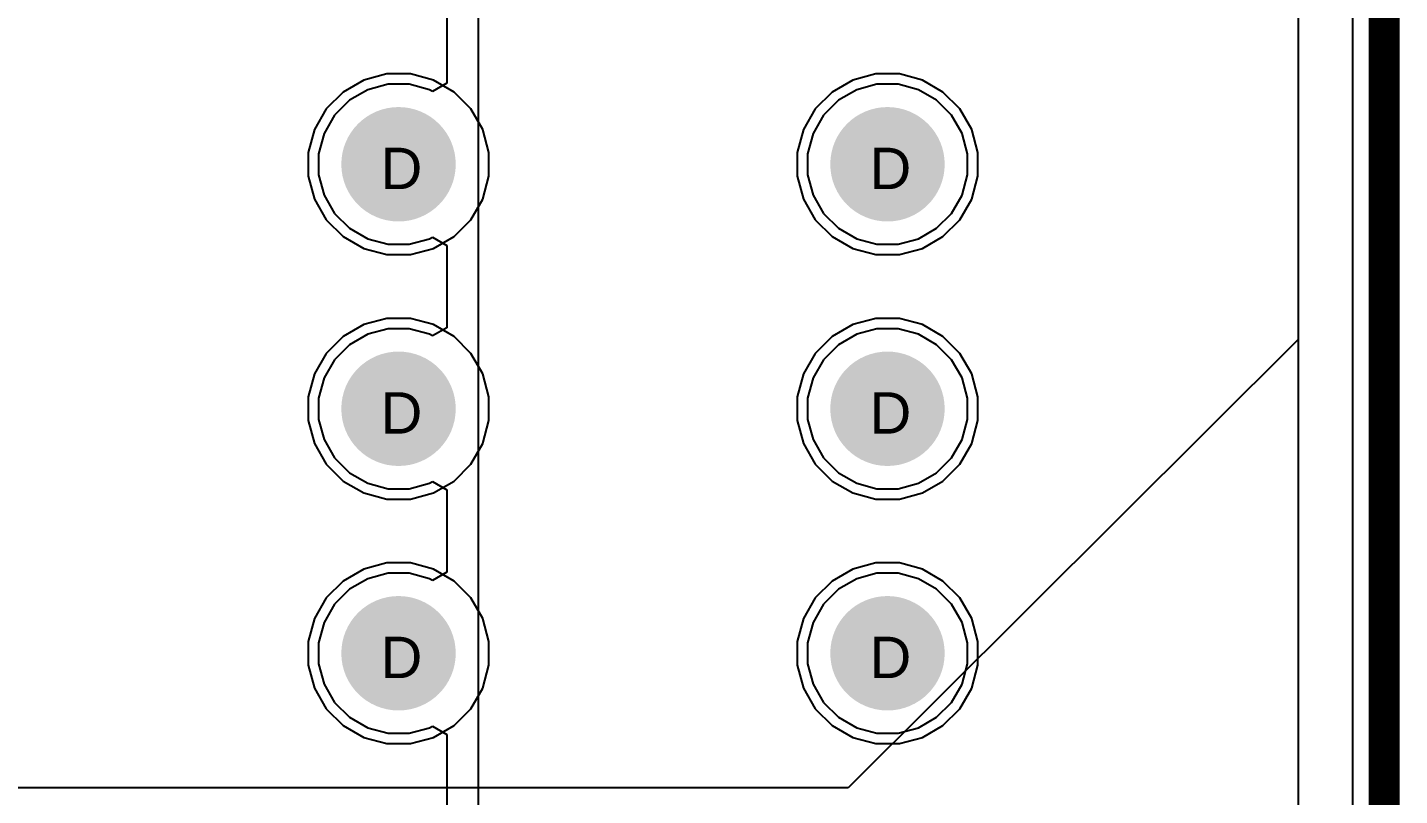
# Model space of a CAD drawing. Header units: inches. Extents: x 0 to 5379, y 0 to 5429.
# Drawn here: x 333.35 to 350.19, y 137.29 to 146.72 of the extents above; entities that cross this region are included whole.
import ezdxf

# ---------------------------------------------------------------- set-up
doc = ezdxf.new("R2010")
doc.units = ezdxf.units.IN
for name, color, linetype in [('Board Outline', 216, 'Continuous'), ('Bottom Layer', 5, 'Continuous'), ('Bottom Solder', 6, 'Continuous'), ('Drill Drawing', 1, 'Continuous'), ('GND01', 16, 'Continuous'), ('GND02', 76, 'Continuous'), ('PWR', 156, 'Continuous'), ('SIG 01', 90, 'Continuous'), ('Top Layer', 1, 'Continuous'), ('Top Solder', 216, 'Continuous'), ('Via Holes', 16, 'Continuous')]:
    doc.layers.add(name, color=color, linetype=linetype)
doc.styles.add('Arial', font='', dxfattribs={"height": 0.2})
doc.styles.get('Arial').set_extended_font_data('Arial')

msp = doc.modelspace()

# ---------------------------------------------------------------- hatches: boundary and pattern name
at = {"layer": 'Bottom Layer'}
h = msp.add_hatch(color=5, dxfattribs=at)
edge = h.paths.add_edge_path()
edge.add_arc((337.907, 145.04), 0.6, 0, 360)
h = msp.add_hatch(color=5, dxfattribs=at)
edge = h.paths.add_edge_path()
edge.add_arc((343.907, 145.04), 0.6, 0, 360)
h = msp.add_hatch(color=5, dxfattribs=at)
edge = h.paths.add_edge_path()
edge.add_arc((337.907, 142.04), 0.6, 0, 360)
h = msp.add_hatch(color=5, dxfattribs=at)
edge = h.paths.add_edge_path()
edge.add_arc((343.907, 142.04), 0.6, 0, 360)
h = msp.add_hatch(color=5, dxfattribs=at)
edge = h.paths.add_edge_path()
edge.add_arc((337.907, 139.04), 0.6, 0, 360)
h = msp.add_hatch(color=5, dxfattribs=at)
edge = h.paths.add_edge_path()
edge.add_arc((343.907, 139.04), 0.6, 0, 360)
at = {"layer": 'Bottom Solder'}
h = msp.add_hatch(color=6, dxfattribs=at)
edge = h.paths.add_edge_path()
edge.add_arc((337.907, 145.04), 0.702, 0, 360)
h = msp.add_hatch(color=6, dxfattribs=at)
edge = h.paths.add_edge_path()
edge.add_arc((343.907, 145.04), 0.702, 0, 360)
h = msp.add_hatch(color=6, dxfattribs=at)
edge = h.paths.add_edge_path()
edge.add_arc((337.907, 142.04), 0.702, 0, 360)
h = msp.add_hatch(color=6, dxfattribs=at)
edge = h.paths.add_edge_path()
edge.add_arc((343.907, 142.04), 0.702, 0, 360)
h = msp.add_hatch(color=6, dxfattribs=at)
edge = h.paths.add_edge_path()
edge.add_arc((337.907, 139.04), 0.702, 0, 360)
h = msp.add_hatch(color=6, dxfattribs=at)
edge = h.paths.add_edge_path()
edge.add_arc((343.907, 139.04), 0.702, 0, 360)
at = {"layer": 'GND01'}
h = msp.add_hatch(color=16, dxfattribs=at)
edge = h.paths.add_edge_path()
edge.add_arc((337.907, 145.04), 0.6, 0, 360)
h = msp.add_hatch(color=16, dxfattribs=at)
edge = h.paths.add_edge_path()
edge.add_arc((343.907, 145.04), 0.6, 0, 360)
h = msp.add_hatch(color=16, dxfattribs=at)
edge = h.paths.add_edge_path()
edge.add_arc((337.907, 142.04), 0.6, 0, 360)
h = msp.add_hatch(color=16, dxfattribs=at)
edge = h.paths.add_edge_path()
edge.add_arc((343.907, 142.04), 0.6, 0, 360)
h = msp.add_hatch(color=16, dxfattribs=at)
edge = h.paths.add_edge_path()
edge.add_arc((337.907, 139.04), 0.6, 0, 360)
h = msp.add_hatch(color=16, dxfattribs=at)
edge = h.paths.add_edge_path()
edge.add_arc((343.907, 139.04), 0.6, 0, 360)
at = {"layer": 'GND02'}
h = msp.add_hatch(color=76, dxfattribs=at)
edge = h.paths.add_edge_path()
edge.add_arc((337.907, 145.04), 0.6, 0, 360)
h = msp.add_hatch(color=76, dxfattribs=at)
edge = h.paths.add_edge_path()
edge.add_arc((343.907, 145.04), 0.6, 0, 360)
h = msp.add_hatch(color=76, dxfattribs=at)
edge = h.paths.add_edge_path()
edge.add_arc((337.907, 142.04), 0.6, 0, 360)
h = msp.add_hatch(color=76, dxfattribs=at)
edge = h.paths.add_edge_path()
edge.add_arc((343.907, 142.04), 0.6, 0, 360)
h = msp.add_hatch(color=76, dxfattribs=at)
edge = h.paths.add_edge_path()
edge.add_arc((337.907, 139.04), 0.6, 0, 360)
h = msp.add_hatch(color=76, dxfattribs=at)
edge = h.paths.add_edge_path()
edge.add_arc((343.907, 139.04), 0.6, 0, 360)
at = {"layer": 'PWR'}
h = msp.add_hatch(color=156, dxfattribs=at)
edge = h.paths.add_edge_path()
edge.add_arc((337.907, 145.04), 0.6, 0, 360)
h = msp.add_hatch(color=156, dxfattribs=at)
edge = h.paths.add_edge_path()
edge.add_arc((343.907, 145.04), 0.6, 0, 360)
h = msp.add_hatch(color=156, dxfattribs=at)
edge = h.paths.add_edge_path()
edge.add_arc((337.907, 142.04), 0.6, 0, 360)
h = msp.add_hatch(color=156, dxfattribs=at)
edge = h.paths.add_edge_path()
edge.add_arc((343.907, 142.04), 0.6, 0, 360)
h = msp.add_hatch(color=156, dxfattribs=at)
edge = h.paths.add_edge_path()
edge.add_arc((337.907, 139.04), 0.6, 0, 360)
h = msp.add_hatch(color=156, dxfattribs=at)
edge = h.paths.add_edge_path()
edge.add_arc((343.907, 139.04), 0.6, 0, 360)
at = {"layer": 'SIG 01'}
h = msp.add_hatch(color=90, dxfattribs=at)
edge = h.paths.add_edge_path()
edge.add_arc((337.907, 145.04), 0.6, 0, 360)
h = msp.add_hatch(color=90, dxfattribs=at)
edge = h.paths.add_edge_path()
edge.add_arc((343.907, 145.04), 0.6, 0, 360)
h = msp.add_hatch(color=90, dxfattribs=at)
edge = h.paths.add_edge_path()
edge.add_arc((337.907, 142.04), 0.6, 0, 360)
h = msp.add_hatch(color=90, dxfattribs=at)
edge = h.paths.add_edge_path()
edge.add_arc((343.907, 142.04), 0.6, 0, 360)
h = msp.add_hatch(color=90, dxfattribs=at)
edge = h.paths.add_edge_path()
edge.add_arc((337.907, 139.04), 0.6, 0, 360)
h = msp.add_hatch(color=90, dxfattribs=at)
edge = h.paths.add_edge_path()
edge.add_arc((343.907, 139.04), 0.6, 0, 360)
at = {"layer": 'Top Layer'}
h = msp.add_hatch(color=1, dxfattribs=at)
edge = h.paths.add_edge_path()
edge.add_arc((337.907, 145.04), 0.6, 0, 360)
h = msp.add_hatch(color=1, dxfattribs=at)
edge = h.paths.add_edge_path()
edge.add_arc((343.907, 145.04), 0.6, 0, 360)
h = msp.add_hatch(color=1, dxfattribs=at)
edge = h.paths.add_edge_path()
edge.add_arc((337.907, 142.04), 0.6, 0, 360)
h = msp.add_hatch(color=1, dxfattribs=at)
edge = h.paths.add_edge_path()
edge.add_arc((343.907, 142.04), 0.6, 0, 360)
h = msp.add_hatch(color=1, dxfattribs=at)
edge = h.paths.add_edge_path()
edge.add_arc((337.907, 139.04), 0.6, 0, 360)
h = msp.add_hatch(color=1, dxfattribs=at)
edge = h.paths.add_edge_path()
edge.add_arc((343.907, 139.04), 0.6, 0, 360)
at = {"layer": 'Top Solder'}
h = msp.add_hatch(color=216, dxfattribs=at)
edge = h.paths.add_edge_path()
edge.add_arc((337.907, 145.04), 0.702, 0, 360)
h = msp.add_hatch(color=216, dxfattribs=at)
edge = h.paths.add_edge_path()
edge.add_arc((343.907, 145.04), 0.702, 0, 360)
h = msp.add_hatch(color=216, dxfattribs=at)
edge = h.paths.add_edge_path()
edge.add_arc((337.907, 142.04), 0.702, 0, 360)
h = msp.add_hatch(color=216, dxfattribs=at)
edge = h.paths.add_edge_path()
edge.add_arc((343.907, 142.04), 0.702, 0, 360)
h = msp.add_hatch(color=216, dxfattribs=at)
edge = h.paths.add_edge_path()
edge.add_arc((337.907, 139.04), 0.702, 0, 360)
h = msp.add_hatch(color=216, dxfattribs=at)
edge = h.paths.add_edge_path()
edge.add_arc((343.907, 139.04), 0.702, 0, 360)
at = {"layer": 'Via Holes'}
h = msp.add_hatch(color=7, dxfattribs=at)
edge = h.paths.add_edge_path()
edge.add_arc((337.907, 145.04), 0.35, 0, 360)
h = msp.add_hatch(color=7, dxfattribs=at)
edge = h.paths.add_edge_path()
edge.add_arc((343.907, 145.04), 0.35, 0, 360)
h = msp.add_hatch(color=7, dxfattribs=at)
edge = h.paths.add_edge_path()
edge.add_arc((337.907, 142.04), 0.35, 0, 360)
h = msp.add_hatch(color=7, dxfattribs=at)
edge = h.paths.add_edge_path()
edge.add_arc((343.907, 142.04), 0.35, 0, 360)
h = msp.add_hatch(color=7, dxfattribs=at)
edge = h.paths.add_edge_path()
edge.add_arc((337.907, 139.04), 0.35, 0, 360)
h = msp.add_hatch(color=7, dxfattribs=at)
edge = h.paths.add_edge_path()
edge.add_arc((343.907, 139.04), 0.35, 0, 360)

# ---------------------------------------------------------------- linework, layer by layer
at = {"layer": 'Board Outline'}
msp.add_lwpolyline([(350, 0, 0.381, 0.381, 0), (350, 220, 0.381, 0.381, 0)], format="xyseb", dxfattribs=at)
at = {"layer": 'Bottom Layer'}
msp.add_line((348.945, 208.562), (348.945, 111.91), dxfattribs=at)
at = {"layer": 'GND01'}
for p, q in [((349.612, 219.612), (349.612, 0.388)), ((337.762, 146.148), (337.48, 146.072)), ((338.053, 146.148), (337.762, 146.148)), ((338.335, 146.072), (338.053, 146.148)), ((343.762, 146.148), (343.48, 146.072)), ((344.053, 146.148), (343.762, 146.148)), ((344.335, 146.072), (344.053, 146.148)), ((337.48, 146.072), (337.227, 145.926)), ((338.588, 145.926), (338.335, 146.072)), ((343.48, 146.072), (343.227, 145.926)), ((344.588, 145.926), (344.335, 146.072)), ((337.227, 145.926), (337.021, 145.72)), ((338.794, 145.72), (338.588, 145.926)), ((343.227, 145.926), (343.021, 145.72)), ((344.794, 145.72), (344.588, 145.926)), ((337.021, 145.72), (336.875, 145.467)), ((338.94, 145.467), (338.794, 145.72)), ((343.021, 145.72), (342.875, 145.467)), ((344.94, 145.467), (344.794, 145.72)), ((336.875, 145.467), (336.799, 145.185)), ((339.015, 145.185), (338.94, 145.467)), ((342.875, 145.467), (342.799, 145.185)), ((345.015, 145.185), (344.94, 145.467)), ((336.799, 145.185), (336.799, 144.894)), ((339.015, 144.894), (339.015, 145.185)), ((342.799, 145.185), (342.799, 144.894)), ((345.015, 144.894), (345.015, 145.185)), ((336.799, 144.894), (336.875, 144.612)), ((338.94, 144.612), (339.015, 144.894)), ((342.799, 144.894), (342.875, 144.612)), ((344.94, 144.612), (345.015, 144.894)), ((336.875, 144.612), (337.021, 144.359)), ((338.794, 144.359), (338.94, 144.612)), ((342.875, 144.612), (343.021, 144.359)), ((344.794, 144.359), (344.94, 144.612)), ((337.021, 144.359), (337.227, 144.153)), ((338.588, 144.153), (338.794, 144.359)), ((343.021, 144.359), (343.227, 144.153)), ((344.588, 144.153), (344.794, 144.359)), ((337.227, 144.153), (337.48, 144.007)), ((338.335, 144.007), (338.588, 144.153)), ((343.227, 144.153), (343.48, 144.007)), ((344.335, 144.007), (344.588, 144.153)), ((337.48, 144.007), (337.762, 143.932)), ((338.053, 143.932), (338.335, 144.007)), ((343.48, 144.007), (343.762, 143.932)), ((344.053, 143.932), (344.335, 144.007)), ((337.762, 143.932), (338.053, 143.932)), ((343.762, 143.932), (344.053, 143.932)), ((337.762, 143.148), (337.48, 143.072)), ((338.053, 143.148), (337.762, 143.148)), ((338.335, 143.072), (338.053, 143.148)), ((343.762, 143.148), (343.48, 143.072)), ((344.053, 143.148), (343.762, 143.148)), ((344.335, 143.072), (344.053, 143.148)), ((337.48, 143.072), (337.227, 142.926)), ((338.588, 142.926), (338.335, 143.072)), ((343.48, 143.072), (343.227, 142.926)), ((344.588, 142.926), (344.335, 143.072)), ((337.227, 142.926), (337.021, 142.72)), ((338.794, 142.72), (338.588, 142.926)), ((343.227, 142.926), (343.021, 142.72)), ((344.794, 142.72), (344.588, 142.926)), ((337.021, 142.72), (336.875, 142.467)), ((338.94, 142.467), (338.794, 142.72)), ((343.021, 142.72), (342.875, 142.467)), ((344.94, 142.467), (344.794, 142.72)), ((336.875, 142.467), (336.799, 142.185)), ((339.015, 142.185), (338.94, 142.467)), ((342.875, 142.467), (342.799, 142.185)), ((345.015, 142.185), (344.94, 142.467)), ((336.799, 142.185), (336.799, 141.894)), ((339.015, 141.894), (339.015, 142.185)), ((342.799, 142.185), (342.799, 141.894)), ((345.015, 141.894), (345.015, 142.185)), ((336.799, 141.894), (336.875, 141.612)), ((338.94, 141.612), (339.015, 141.894)), ((342.799, 141.894), (342.875, 141.612)), ((344.94, 141.612), (345.015, 141.894)), ((336.875, 141.612), (337.021, 141.359)), ((338.794, 141.359), (338.94, 141.612)), ((342.875, 141.612), (343.021, 141.359)), ((344.794, 141.359), (344.94, 141.612)), ((337.021, 141.359), (337.227, 141.153)), ((338.588, 141.153), (338.794, 141.359)), ((343.021, 141.359), (343.227, 141.153)), ((344.588, 141.153), (344.794, 141.359)), ((337.227, 141.153), (337.48, 141.007)), ((338.335, 141.007), (338.588, 141.153)), ((343.227, 141.153), (343.48, 141.007)), ((344.335, 141.007), (344.588, 141.153)), ((337.48, 141.007), (337.762, 140.932)), ((337.762, 140.932), (338.053, 140.932)), ((338.053, 140.932), (338.335, 141.007)), ((343.48, 141.007), (343.762, 140.932)), ((343.762, 140.932), (344.053, 140.932)), ((344.053, 140.932), (344.335, 141.007)), ((337.762, 140.148), (337.48, 140.072)), ((338.053, 140.148), (337.762, 140.148)), ((338.335, 140.072), (338.053, 140.148)), ((343.762, 140.148), (343.48, 140.072)), ((344.053, 140.148), (343.762, 140.148)), ((344.335, 140.072), (344.053, 140.148)), ((337.227, 139.926), (337.021, 139.72)), ((337.48, 140.072), (337.227, 139.926)), ((338.588, 139.926), (338.335, 140.072)), ((338.794, 139.72), (338.588, 139.926)), ((343.227, 139.926), (343.021, 139.72)), ((343.48, 140.072), (343.227, 139.926)), ((344.588, 139.926), (344.335, 140.072)), ((344.794, 139.72), (344.588, 139.926)), ((337.021, 139.72), (336.875, 139.467)), ((338.94, 139.467), (338.794, 139.72)), ((343.021, 139.72), (342.875, 139.467)), ((344.94, 139.467), (344.794, 139.72)), ((336.875, 139.467), (336.799, 139.185)), ((339.015, 139.185), (338.94, 139.467)), ((342.875, 139.467), (342.799, 139.185)), ((345.015, 139.185), (344.94, 139.467)), ((336.799, 139.185), (336.799, 138.894)), ((339.015, 138.894), (339.015, 139.185)), ((342.799, 139.185), (342.799, 138.894)), ((345.015, 138.894), (345.015, 139.185)), ((336.799, 138.894), (336.875, 138.612)), ((338.94, 138.612), (339.015, 138.894)), ((342.799, 138.894), (342.875, 138.612)), ((344.94, 138.612), (345.015, 138.894)), ((336.875, 138.612), (337.021, 138.359)), ((338.794, 138.359), (338.94, 138.612)), ((342.875, 138.612), (343.021, 138.359)), ((344.794, 138.359), (344.94, 138.612)), ((337.021, 138.359), (337.227, 138.153)), ((338.588, 138.153), (338.794, 138.359)), ((343.021, 138.359), (343.227, 138.153)), ((344.588, 138.153), (344.794, 138.359)), ((337.227, 138.153), (337.48, 138.007)), ((338.335, 138.007), (338.588, 138.153)), ((343.227, 138.153), (343.48, 138.007)), ((344.335, 138.007), (344.588, 138.153)), ((337.48, 138.007), (337.762, 137.932)), ((337.762, 137.932), (338.053, 137.932)), ((338.053, 137.932), (338.335, 138.007)), ((343.48, 138.007), (343.762, 137.932)), ((343.762, 137.932), (344.053, 137.932)), ((344.053, 137.932), (344.335, 138.007))]:
    msp.add_line(p, q, dxfattribs=at)
at = {"layer": 'GND02'}
for p, q in [((349.612, 219.612), (349.612, 0.388)), ((337.762, 146.148), (337.48, 146.072)), ((338.053, 146.148), (337.762, 146.148)), ((338.335, 146.072), (338.053, 146.148)), ((343.762, 146.148), (343.48, 146.072)), ((344.053, 146.148), (343.762, 146.148)), ((344.335, 146.072), (344.053, 146.148)), ((337.48, 146.072), (337.227, 145.926)), ((338.588, 145.926), (338.335, 146.072)), ((343.48, 146.072), (343.227, 145.926)), ((344.588, 145.926), (344.335, 146.072)), ((337.227, 145.926), (337.021, 145.72)), ((338.794, 145.72), (338.588, 145.926)), ((343.227, 145.926), (343.021, 145.72)), ((344.794, 145.72), (344.588, 145.926)), ((337.021, 145.72), (336.875, 145.467)), ((338.94, 145.467), (338.794, 145.72)), ((343.021, 145.72), (342.875, 145.467)), ((344.94, 145.467), (344.794, 145.72)), ((336.875, 145.467), (336.799, 145.185)), ((339.015, 145.185), (338.94, 145.467)), ((342.875, 145.467), (342.799, 145.185)), ((345.015, 145.185), (344.94, 145.467)), ((336.799, 145.185), (336.799, 144.894)), ((339.015, 144.894), (339.015, 145.185)), ((342.799, 145.185), (342.799, 144.894)), ((345.015, 144.894), (345.015, 145.185)), ((336.799, 144.894), (336.875, 144.612)), ((338.94, 144.612), (339.015, 144.894)), ((342.799, 144.894), (342.875, 144.612)), ((344.94, 144.612), (345.015, 144.894)), ((336.875, 144.612), (337.021, 144.359)), ((338.794, 144.359), (338.94, 144.612)), ((342.875, 144.612), (343.021, 144.359)), ((344.794, 144.359), (344.94, 144.612)), ((337.021, 144.359), (337.227, 144.153)), ((338.588, 144.153), (338.794, 144.359)), ((343.021, 144.359), (343.227, 144.153)), ((344.588, 144.153), (344.794, 144.359)), ((337.227, 144.153), (337.48, 144.007)), ((338.335, 144.007), (338.588, 144.153)), ((343.227, 144.153), (343.48, 144.007)), ((344.335, 144.007), (344.588, 144.153)), ((337.48, 144.007), (337.762, 143.932)), ((338.053, 143.932), (338.335, 144.007)), ((343.48, 144.007), (343.762, 143.932)), ((344.053, 143.932), (344.335, 144.007)), ((337.762, 143.932), (338.053, 143.932)), ((343.762, 143.932), (344.053, 143.932)), ((337.762, 143.148), (337.48, 143.072)), ((338.053, 143.148), (337.762, 143.148)), ((338.335, 143.072), (338.053, 143.148)), ((343.762, 143.148), (343.48, 143.072)), ((344.053, 143.148), (343.762, 143.148)), ((344.335, 143.072), (344.053, 143.148)), ((337.48, 143.072), (337.227, 142.926)), ((338.588, 142.926), (338.335, 143.072)), ((343.48, 143.072), (343.227, 142.926)), ((344.588, 142.926), (344.335, 143.072)), ((337.227, 142.926), (337.021, 142.72)), ((338.794, 142.72), (338.588, 142.926)), ((343.227, 142.926), (343.021, 142.72)), ((344.794, 142.72), (344.588, 142.926)), ((337.021, 142.72), (336.875, 142.467)), ((338.94, 142.467), (338.794, 142.72)), ((343.021, 142.72), (342.875, 142.467)), ((344.94, 142.467), (344.794, 142.72)), ((336.875, 142.467), (336.799, 142.185)), ((339.015, 142.185), (338.94, 142.467)), ((342.875, 142.467), (342.799, 142.185)), ((345.015, 142.185), (344.94, 142.467)), ((336.799, 142.185), (336.799, 141.894)), ((339.015, 141.894), (339.015, 142.185)), ((342.799, 142.185), (342.799, 141.894)), ((345.015, 141.894), (345.015, 142.185)), ((336.799, 141.894), (336.875, 141.612)), ((338.94, 141.612), (339.015, 141.894)), ((342.799, 141.894), (342.875, 141.612)), ((344.94, 141.612), (345.015, 141.894)), ((336.875, 141.612), (337.021, 141.359)), ((338.794, 141.359), (338.94, 141.612)), ((342.875, 141.612), (343.021, 141.359)), ((344.794, 141.359), (344.94, 141.612)), ((337.021, 141.359), (337.227, 141.153)), ((338.588, 141.153), (338.794, 141.359)), ((343.021, 141.359), (343.227, 141.153)), ((344.588, 141.153), (344.794, 141.359)), ((337.227, 141.153), (337.48, 141.007)), ((338.335, 141.007), (338.588, 141.153)), ((343.227, 141.153), (343.48, 141.007)), ((344.335, 141.007), (344.588, 141.153)), ((337.48, 141.007), (337.762, 140.932)), ((337.762, 140.932), (338.053, 140.932)), ((338.053, 140.932), (338.335, 141.007)), ((343.48, 141.007), (343.762, 140.932)), ((343.762, 140.932), (344.053, 140.932)), ((344.053, 140.932), (344.335, 141.007)), ((337.762, 140.148), (337.48, 140.072)), ((338.053, 140.148), (337.762, 140.148)), ((338.335, 140.072), (338.053, 140.148)), ((343.762, 140.148), (343.48, 140.072)), ((344.053, 140.148), (343.762, 140.148)), ((344.335, 140.072), (344.053, 140.148)), ((337.227, 139.926), (337.021, 139.72)), ((337.48, 140.072), (337.227, 139.926)), ((338.588, 139.926), (338.335, 140.072)), ((338.794, 139.72), (338.588, 139.926)), ((343.227, 139.926), (343.021, 139.72)), ((343.48, 140.072), (343.227, 139.926)), ((344.588, 139.926), (344.335, 140.072)), ((344.794, 139.72), (344.588, 139.926)), ((337.021, 139.72), (336.875, 139.467)), ((338.94, 139.467), (338.794, 139.72)), ((343.021, 139.72), (342.875, 139.467)), ((344.94, 139.467), (344.794, 139.72)), ((336.875, 139.467), (336.799, 139.185)), ((339.015, 139.185), (338.94, 139.467)), ((342.875, 139.467), (342.799, 139.185)), ((345.015, 139.185), (344.94, 139.467)), ((336.799, 139.185), (336.799, 138.894)), ((339.015, 138.894), (339.015, 139.185)), ((342.799, 139.185), (342.799, 138.894)), ((345.015, 138.894), (345.015, 139.185)), ((336.799, 138.894), (336.875, 138.612)), ((338.94, 138.612), (339.015, 138.894)), ((342.799, 138.894), (342.875, 138.612)), ((344.94, 138.612), (345.015, 138.894)), ((336.875, 138.612), (337.021, 138.359)), ((338.794, 138.359), (338.94, 138.612)), ((342.875, 138.612), (343.021, 138.359)), ((344.794, 138.359), (344.94, 138.612)), ((337.021, 138.359), (337.227, 138.153)), ((338.588, 138.153), (338.794, 138.359)), ((343.021, 138.359), (343.227, 138.153)), ((344.588, 138.153), (344.794, 138.359)), ((337.227, 138.153), (337.48, 138.007)), ((338.335, 138.007), (338.588, 138.153)), ((343.227, 138.153), (343.48, 138.007)), ((344.335, 138.007), (344.588, 138.153)), ((337.48, 138.007), (337.762, 137.932)), ((337.762, 137.932), (338.053, 137.932)), ((338.053, 137.932), (338.335, 138.007)), ((343.48, 138.007), (343.762, 137.932)), ((343.762, 137.932), (344.053, 137.932)), ((344.053, 137.932), (344.335, 138.007))]:
    msp.add_line(p, q, dxfattribs=at)
at = {"layer": 'PWR'}
for p, q in [((349.612, 219.612), (349.612, 136.736)), ((337.762, 146.148), (337.48, 146.072)), ((338.053, 146.148), (337.762, 146.148)), ((338.335, 146.072), (338.053, 146.148)), ((343.762, 146.148), (343.48, 146.072)), ((344.053, 146.148), (343.762, 146.148)), ((344.335, 146.072), (344.053, 146.148)), ((337.48, 146.072), (337.227, 145.926)), ((338.588, 145.926), (338.335, 146.072)), ((343.48, 146.072), (343.227, 145.926)), ((344.588, 145.926), (344.335, 146.072)), ((337.227, 145.926), (337.021, 145.72)), ((338.794, 145.72), (338.588, 145.926)), ((343.227, 145.926), (343.021, 145.72)), ((344.794, 145.72), (344.588, 145.926)), ((337.021, 145.72), (336.875, 145.467)), ((338.94, 145.467), (338.794, 145.72)), ((343.021, 145.72), (342.875, 145.467)), ((344.94, 145.467), (344.794, 145.72)), ((336.875, 145.467), (336.799, 145.185)), ((339.015, 145.185), (338.94, 145.467)), ((342.875, 145.467), (342.799, 145.185)), ((345.015, 145.185), (344.94, 145.467)), ((336.799, 145.185), (336.799, 144.894)), ((339.015, 144.894), (339.015, 145.185)), ((342.799, 145.185), (342.799, 144.894)), ((345.015, 144.894), (345.015, 145.185)), ((336.799, 144.894), (336.875, 144.612)), ((338.94, 144.612), (339.015, 144.894)), ((342.799, 144.894), (342.875, 144.612)), ((344.94, 144.612), (345.015, 144.894)), ((336.875, 144.612), (337.021, 144.359)), ((338.794, 144.359), (338.94, 144.612)), ((342.875, 144.612), (343.021, 144.359)), ((344.794, 144.359), (344.94, 144.612)), ((337.021, 144.359), (337.227, 144.153)), ((338.588, 144.153), (338.794, 144.359)), ((343.021, 144.359), (343.227, 144.153)), ((344.588, 144.153), (344.794, 144.359)), ((337.227, 144.153), (337.48, 144.007)), ((338.335, 144.007), (338.588, 144.153)), ((343.227, 144.153), (343.48, 144.007)), ((344.335, 144.007), (344.588, 144.153)), ((337.48, 144.007), (337.762, 143.932)), ((338.053, 143.932), (338.335, 144.007)), ((343.48, 144.007), (343.762, 143.932)), ((344.053, 143.932), (344.335, 144.007)), ((337.762, 143.932), (338.053, 143.932)), ((343.762, 143.932), (344.053, 143.932)), ((337.762, 143.148), (337.48, 143.072)), ((338.053, 143.148), (337.762, 143.148)), ((338.335, 143.072), (338.053, 143.148)), ((343.762, 143.148), (343.48, 143.072)), ((344.053, 143.148), (343.762, 143.148)), ((344.335, 143.072), (344.053, 143.148)), ((337.48, 143.072), (337.227, 142.926)), ((338.588, 142.926), (338.335, 143.072)), ((343.48, 143.072), (343.227, 142.926)), ((344.588, 142.926), (344.335, 143.072)), ((337.227, 142.926), (337.021, 142.72)), ((338.794, 142.72), (338.588, 142.926)), ((343.227, 142.926), (343.021, 142.72)), ((344.794, 142.72), (344.588, 142.926)), ((337.021, 142.72), (336.875, 142.467)), ((338.94, 142.467), (338.794, 142.72)), ((343.021, 142.72), (342.875, 142.467)), ((344.94, 142.467), (344.794, 142.72)), ((336.875, 142.467), (336.799, 142.185)), ((339.015, 142.185), (338.94, 142.467)), ((342.875, 142.467), (342.799, 142.185)), ((345.015, 142.185), (344.94, 142.467)), ((336.799, 142.185), (336.799, 141.894)), ((339.015, 141.894), (339.015, 142.185)), ((342.799, 142.185), (342.799, 141.894)), ((345.015, 141.894), (345.015, 142.185)), ((336.799, 141.894), (336.875, 141.612)), ((338.94, 141.612), (339.015, 141.894)), ((342.799, 141.894), (342.875, 141.612)), ((344.94, 141.612), (345.015, 141.894)), ((336.875, 141.612), (337.021, 141.359)), ((338.794, 141.359), (338.94, 141.612)), ((342.875, 141.612), (343.021, 141.359)), ((344.794, 141.359), (344.94, 141.612)), ((337.021, 141.359), (337.227, 141.153)), ((338.588, 141.153), (338.794, 141.359)), ((343.021, 141.359), (343.227, 141.153)), ((344.588, 141.153), (344.794, 141.359)), ((337.227, 141.153), (337.48, 141.007)), ((338.335, 141.007), (338.588, 141.153)), ((343.227, 141.153), (343.48, 141.007)), ((344.335, 141.007), (344.588, 141.153)), ((337.48, 141.007), (337.762, 140.932)), ((337.762, 140.932), (338.053, 140.932)), ((338.053, 140.932), (338.335, 141.007)), ((343.48, 141.007), (343.762, 140.932)), ((343.762, 140.932), (344.053, 140.932)), ((344.053, 140.932), (344.335, 141.007)), ((337.762, 140.148), (337.48, 140.072)), ((338.053, 140.148), (337.762, 140.148)), ((338.335, 140.072), (338.053, 140.148)), ((343.762, 140.148), (343.48, 140.072)), ((344.053, 140.148), (343.762, 140.148)), ((344.335, 140.072), (344.053, 140.148)), ((337.227, 139.926), (337.021, 139.72)), ((337.48, 140.072), (337.227, 139.926)), ((338.588, 139.926), (338.335, 140.072)), ((338.794, 139.72), (338.588, 139.926)), ((343.227, 139.926), (343.021, 139.72)), ((343.48, 140.072), (343.227, 139.926)), ((344.588, 139.926), (344.335, 140.072)), ((344.794, 139.72), (344.588, 139.926)), ((337.021, 139.72), (336.875, 139.467)), ((338.94, 139.467), (338.794, 139.72)), ((343.021, 139.72), (342.875, 139.467)), ((344.94, 139.467), (344.794, 139.72)), ((336.875, 139.467), (336.799, 139.185)), ((339.015, 139.185), (338.94, 139.467)), ((342.875, 139.467), (342.799, 139.185)), ((345.015, 139.185), (344.94, 139.467)), ((336.799, 139.185), (336.799, 138.894)), ((339.015, 138.894), (339.015, 139.185)), ((342.799, 139.185), (342.799, 138.894)), ((345.015, 138.894), (345.015, 139.185)), ((336.799, 138.894), (336.875, 138.612)), ((338.94, 138.612), (339.015, 138.894)), ((342.799, 138.894), (342.875, 138.612)), ((344.94, 138.612), (345.015, 138.894)), ((336.875, 138.612), (337.021, 138.359)), ((338.794, 138.359), (338.94, 138.612)), ((342.875, 138.612), (343.021, 138.359)), ((344.794, 138.359), (344.94, 138.612)), ((337.021, 138.359), (337.227, 138.153)), ((338.588, 138.153), (338.794, 138.359)), ((343.021, 138.359), (343.227, 138.153)), ((344.588, 138.153), (344.794, 138.359)), ((337.227, 138.153), (337.48, 138.007)), ((338.335, 138.007), (338.588, 138.153)), ((343.227, 138.153), (343.48, 138.007)), ((344.335, 138.007), (344.588, 138.153)), ((337.48, 138.007), (337.762, 137.932)), ((337.762, 137.932), (338.053, 137.932)), ((338.053, 137.932), (338.335, 138.007)), ((343.48, 138.007), (343.762, 137.932)), ((343.762, 137.932), (344.053, 137.932)), ((344.053, 137.932), (344.335, 138.007))]:
    msp.add_line(p, q, dxfattribs=at)
at = {"layer": 'SIG 01'}
for p, q in [((349.612, 219.612), (349.612, 0.388)), ((338.887, 145.175), (338.887, 147.904)), ((338.498, 147.045), (338.498, 146.034)), ((337.778, 146.021), (337.529, 145.954)), ((338.037, 146.021), (337.778, 146.021)), ((338.286, 145.954), (338.037, 146.021)), ((338.498, 146.034), (338.322, 145.933)), ((343.778, 146.021), (343.529, 145.954)), ((344.037, 146.021), (343.778, 146.021)), ((344.286, 145.954), (344.037, 146.021)), ((337.305, 145.825), (337.122, 145.642)), ((337.529, 145.954), (337.305, 145.825)), ((338.322, 145.933), (338.286, 145.954)), ((343.305, 145.825), (343.122, 145.642)), ((343.529, 145.954), (343.305, 145.825)), ((344.51, 145.825), (344.286, 145.954)), ((344.692, 145.642), (344.51, 145.825)), ((337.122, 145.642), (336.993, 145.418)), ((343.122, 145.642), (342.993, 145.418)), ((344.822, 145.418), (344.692, 145.642)), ((336.993, 145.418), (336.926, 145.169)), ((342.993, 145.418), (342.926, 145.169)), ((344.888, 145.169), (344.822, 145.418)), ((336.926, 145.169), (336.926, 144.91)), ((338.888, 145.169), (338.887, 145.175)), ((338.888, 144.91), (338.888, 145.169)), ((342.926, 145.169), (342.926, 144.91)), ((344.888, 144.91), (344.888, 145.169)), ((336.926, 144.91), (336.993, 144.661)), ((338.887, 144.904), (338.888, 144.91)), ((338.887, 142.175), (338.887, 144.904)), ((342.926, 144.91), (342.993, 144.661)), ((344.822, 144.661), (344.888, 144.91)), ((336.993, 144.661), (337.122, 144.437)), ((342.993, 144.661), (343.122, 144.437)), ((344.692, 144.437), (344.822, 144.661)), ((337.122, 144.437), (337.305, 144.255)), ((343.122, 144.437), (343.305, 144.255)), ((344.51, 144.255), (344.692, 144.437)), ((337.305, 144.255), (337.529, 144.125)), ((337.529, 144.125), (337.778, 144.059)), ((338.037, 144.059), (338.286, 144.125)), ((338.286, 144.125), (338.322, 144.146)), ((338.322, 144.146), (338.498, 144.045)), ((343.305, 144.255), (343.529, 144.125)), ((343.529, 144.125), (343.778, 144.059)), ((344.037, 144.059), (344.286, 144.125)), ((344.286, 144.125), (344.51, 144.255)), ((337.778, 144.059), (338.037, 144.059)), ((338.498, 144.045), (338.498, 143.034)), ((343.778, 144.059), (344.037, 144.059)), ((337.529, 142.954), (337.305, 142.825)), ((337.778, 143.021), (337.529, 142.954)), ((338.037, 143.021), (337.778, 143.021)), ((338.286, 142.954), (338.037, 143.021)), ((338.322, 142.933), (338.286, 142.954)), ((338.498, 143.034), (338.322, 142.933)), ((343.529, 142.954), (343.305, 142.825)), ((343.778, 143.021), (343.529, 142.954)), ((344.037, 143.021), (343.778, 143.021)), ((344.286, 142.954), (344.037, 143.021)), ((344.51, 142.825), (344.286, 142.954)), ((337.305, 142.825), (337.122, 142.642)), ((343.305, 142.825), (343.122, 142.642)), ((344.692, 142.642), (344.51, 142.825)), ((337.122, 142.642), (336.993, 142.418)), ((343.122, 142.642), (342.993, 142.418)), ((344.822, 142.418), (344.692, 142.642)), ((336.993, 142.418), (336.926, 142.169)), ((342.993, 142.418), (342.926, 142.169)), ((344.888, 142.169), (344.822, 142.418)), ((336.926, 142.169), (336.926, 141.91)), ((338.888, 142.169), (338.887, 142.175)), ((338.888, 141.91), (338.888, 142.169)), ((342.926, 142.169), (342.926, 141.91)), ((344.888, 141.91), (344.888, 142.169)), ((336.926, 141.91), (336.993, 141.661)), ((338.887, 141.904), (338.888, 141.91)), ((338.887, 139.175), (338.887, 141.904)), ((342.926, 141.91), (342.993, 141.661)), ((344.822, 141.661), (344.888, 141.91)), ((336.993, 141.661), (337.122, 141.437)), ((342.993, 141.661), (343.122, 141.437)), ((344.692, 141.437), (344.822, 141.661)), ((337.122, 141.437), (337.305, 141.255)), ((343.122, 141.437), (343.305, 141.255)), ((344.51, 141.255), (344.692, 141.437)), ((337.305, 141.255), (337.529, 141.125)), ((337.529, 141.125), (337.778, 141.059)), ((338.037, 141.059), (338.286, 141.125)), ((338.286, 141.125), (338.322, 141.146)), ((338.322, 141.146), (338.498, 141.045)), ((343.305, 141.255), (343.529, 141.125)), ((343.529, 141.125), (343.778, 141.059)), ((344.037, 141.059), (344.286, 141.125)), ((344.286, 141.125), (344.51, 141.255)), ((337.778, 141.059), (338.037, 141.059)), ((338.498, 141.045), (338.498, 140.034)), ((343.778, 141.059), (344.037, 141.059)), ((337.529, 139.954), (337.305, 139.825)), ((337.778, 140.021), (337.529, 139.954)), ((338.037, 140.021), (337.778, 140.021)), ((338.286, 139.954), (338.037, 140.021)), ((338.322, 139.933), (338.286, 139.954)), ((338.498, 140.034), (338.322, 139.933)), ((343.529, 139.954), (343.305, 139.825)), ((343.778, 140.021), (343.529, 139.954)), ((344.037, 140.021), (343.778, 140.021)), ((344.286, 139.954), (344.037, 140.021)), ((344.51, 139.825), (344.286, 139.954)), ((337.305, 139.825), (337.122, 139.642)), ((343.305, 139.825), (343.122, 139.642)), ((344.692, 139.642), (344.51, 139.825)), ((337.122, 139.642), (336.993, 139.418)), ((343.122, 139.642), (342.993, 139.418)), ((344.822, 139.418), (344.692, 139.642)), ((336.993, 139.418), (336.926, 139.169)), ((342.993, 139.418), (342.926, 139.169)), ((344.888, 139.169), (344.822, 139.418)), ((336.926, 139.169), (336.926, 138.91)), ((338.888, 139.169), (338.887, 139.175)), ((338.888, 138.91), (338.888, 139.169)), ((342.926, 139.169), (342.926, 138.91)), ((344.888, 138.91), (344.888, 139.169)), ((336.926, 138.91), (336.993, 138.661)), ((338.887, 138.904), (338.888, 138.91)), ((342.926, 138.91), (342.993, 138.661)), ((344.822, 138.661), (344.888, 138.91)), ((338.887, 15.138), (338.887, 138.904)), ((336.993, 138.661), (337.122, 138.437)), ((342.993, 138.661), (343.122, 138.437)), ((344.692, 138.437), (344.822, 138.661)), ((337.122, 138.437), (337.305, 138.255)), ((343.122, 138.437), (343.305, 138.255)), ((344.51, 138.255), (344.692, 138.437)), ((337.305, 138.255), (337.529, 138.125)), ((343.305, 138.255), (343.529, 138.125)), ((344.286, 138.125), (344.51, 138.255)), ((337.529, 138.125), (337.778, 138.059)), ((338.037, 138.059), (338.286, 138.125)), ((338.286, 138.125), (338.322, 138.146)), ((338.322, 138.146), (338.498, 138.045)), ((343.529, 138.125), (343.778, 138.059)), ((344.037, 138.059), (344.286, 138.125)), ((337.778, 138.059), (338.037, 138.059)), ((338.498, 138.045), (338.498, 15.299)), ((343.778, 138.059), (344.037, 138.059))]:
    msp.add_line(p, q, dxfattribs=at)
at = {"layer": 'Top Layer'}
for p, q in [((348.945, 208.562), (348.945, 142.89)), ((348.945, 142.89), (343.424, 137.389)), ((343.424, 137.389), (307.912, 137.389))]:
    msp.add_line(p, q, dxfattribs=at)

# ---------------------------------------------------------------- texts
at = {"layer": 'Drill Drawing', "style": 'Arial'}
for p in [(337.687, 144.735), (343.687, 144.735), (337.687, 141.735), (343.687, 141.735), (337.687, 138.735), (343.687, 138.735)]:
    msp.add_text('D', height=0.508, dxfattribs=at).set_placement(p)

doc.saveas('drawing.dxf')
